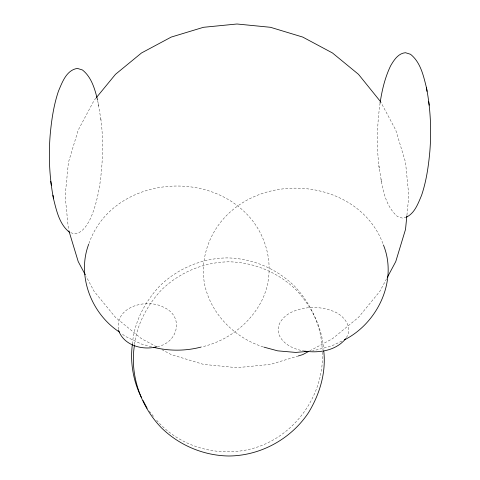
<?xml version="1.0" encoding="UTF-8"?>
<svg xmlns="http://www.w3.org/2000/svg" width="480" height="480" viewBox="0 0 480 480"><rect width="100%" height="100%" fill="white"/><g stroke="black" fill="none" stroke-linecap="round" stroke-linejoin="round"><path stroke-width="0.36" stroke-dasharray="2.4 1.8" d="M132.414 344.064C134.046 322.362 144.774 302.166 159.378 286.338C177.324 268.62 201.798 258.252 227.034 257.904C252.27 258.252 276.75 268.62 294.696 286.338C310.836 303.534 321.474 326.148 322.224 349.896M134.556 344.34C137.106 323.982 147.348 305.208 161.166 290.256C179.112 272.532 203.586 262.17 228.822 261.816C254.058 262.17 278.532 272.532 296.478 290.256C311.442 306.426 322.23 327.21 323.586 349.44M406.926 215.214L408.834 195.846L405.528 162.318L395.748 130.08L380.574 101.694M380.112 102.942C376.998 124.956 376.32 147.42 379.416 169.47M88.95 243.51C110.244 182.232 196.104 168.246 242.286 209.796C267.36 231.726 276.756 268.986 262.35 299.49C250.464 323.742 227.01 341.508 200.688 347.154M346.392 337.584C353.364 326.904 343.362 314.7 333.072 311.202C320.586 306.27 306.258 306.27 293.772 311.202C284.838 314.682 275.61 323.604 278.73 334.014C282.618 344.22 293.736 349.266 303.87 350.97M386.574 278.772L379.872 291.318L358.5 317.358L332.46 338.73L309.348 351.078M96.006 98.058L94.104 100.374L78.222 130.08L68.442 162.318L65.142 195.846L68.442 229.368M341.844 341.094L331.176 346.164L312.372 350.976M298.452 355.914L270.51 364.386L236.988 367.686L203.46 364.386L171.222 354.606L161.982 349.668M406.458 217.098L402.612 218.172L397.548 216.6C383.202 204.108 381.942 183.174 378.834 165.672M157.284 346.644C177.99 342.96 184.572 316.494 163.758 307.32C146.958 298.02 114.396 306.528 118.512 330.132M263.238 346.944C235.326 338.064 211.836 315.024 204.99 286.182C199.038 259.014 209.76 230.238 230.316 211.926C276.168 170.754 360.882 184.044 383.178 244.242M151.56 346.764L141.432 344.034L125.43 336.426L121.338 333.438M70.758 232.698L74.562 233.88C81.804 233.172 85.974 226.59 89.328 220.872C94.71 209.856 97.548 197.862 99.624 185.838C102.888 163.104 103.812 139.896 100.584 117.108M156.702 346.842L141.516 338.73L115.476 317.358L94.104 291.318L86.34 276.792M149.31 411.198L153.888 416.856M156.63 420.252C182.346 450.18 227.43 459.936 263.652 444.696C300.12 429.282 324.9 390.222 322.296 350.622M97.722 100.722L101.166 120.906M381.03 179.52L381.564 183.054M98.436 103.53L98.97 107.058"/><path stroke-width="0.72" d="M132.414 344.064C129.972 362.106 133.164 381.084 141.36 397.314M134.484 345.066C129.666 374.832 140.454 405.912 161.166 427.56C179.112 445.284 203.586 455.646 228.822 456C260.466 455.772 290.832 439.122 308.382 412.848C319.644 394.458 326.304 372.546 323.73 350.892M406.848 215.958L405.528 229.368L395.748 261.606L387.282 277.452M380.112 102.942C381.978 90.144 385.032 77.406 390.672 65.706C394.026 59.988 398.196 53.406 405.438 52.698L410.508 54.276C420.648 62.346 423.492 75.876 426.486 87.822C430.518 108.738 431.562 130.152 429.846 151.38C428.496 166.302 426.348 181.236 421.524 195.474C418.116 203.406 414.768 213.186 406.458 217.098M88.71 244.212C76.59 276.036 91.56 313.956 119.586 332.16M96.48 97.482L115.476 74.334L141.516 52.962L171.222 37.08L203.46 27.3L236.988 24L270.51 27.3L302.748 37.08L332.46 52.962L358.5 74.334L380.574 101.694M345.636 338.73C336.084 350.694 318.894 353.316 304.53 351.096M308.688 351.432L302.748 354.606L298.452 355.914M344.508 339.828C377.772 322.896 397.878 280.596 383.418 244.944M200.688 347.154C185.466 351.126 168.99 351.12 153.726 347.346M156.594 346.8C142.404 350.592 123.432 345.306 118.512 330.132M308.76 351.294L295.758 352.428L277.704 350.85L263.958 347.142M69.492 232.308C59.352 224.232 56.508 210.702 53.514 198.756C49.482 177.84 48.438 156.426 50.154 135.198C51.504 120.276 53.652 105.348 58.476 91.104C62.262 82.218 66.456 70.086 77.388 68.406L82.452 69.978C91.602 77.226 94.878 89.148 97.548 100.02M85.284 274.812L78.222 261.606L68.88 230.802M143.058 400.542L147.138 408.288M428.64 101.4L429.222 105.198M50.778 181.38L51.36 185.178M426.486 87.822L427.026 91.35M52.974 195.228L53.514 198.756"/></g></svg>
